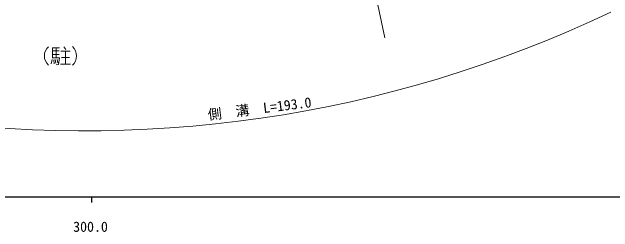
# Model space of a CAD drawing. Units: millimetres, scale not verified. Extents: x 40000 to 680000, y 20000 to 380000.
# Drawn here: x 353742 to 461713, y 198715 to 238192 of the extents above; entities that cross this region are included whole.
import ezdxf
from ezdxf.enums import TextEntityAlignment as Align

# ---------------------------------------------------------------- set-up
doc = ezdxf.new("R2010")
doc.units = ezdxf.units.MM
doc.header["$LTSCALE"] = 1000
for name, color, linetype, lineweight in [('M-BGD', 7, 'Continuous', 13), ('M-STR-HTXT', 7, 'Continuous', 13), ('M-TTL-BAND', 7, 'Continuous', 25)]:
    doc.layers.add(name, color=color, linetype=linetype, lineweight=lineweight)
doc.styles.add('ＭＳ ゴシック', font='')
doc.styles.get('ＭＳ ゴシック').set_extended_font_data('MS Gothic')

msp = doc.modelspace()

# ---------------------------------------------------------------- linework, layer by layer
at = {"layer": 'M-BGD'}
for p, q in [((362301, 231775), (360989, 231775)), ((360989, 231775), (360989, 229980)), ((360989, 231201), (362219, 231201)), ((361645, 231775), (361645, 229980)), ((362506, 231169), (364186, 231169)), ((363047, 231956), (363424, 231464)), ((363334, 231169), (363334, 228857)), ((360989, 230595), (362211, 230595)), ((360989, 229980), (362260, 229980)), ((362260, 229980), (362121, 228759)), ((362629, 230054), (364063, 230054)), ((360957, 229644), (360801, 228882)), ((361244, 229603), (361293, 228923)), ((361506, 229644), (361637, 228997)), ((361858, 229685), (361973, 229103)), ((362121, 228759), (361703, 228685)), ((362481, 228857), (364235, 228857))]:
    msp.add_line(p, q, dxfattribs=at)
msp.add_lwpolyline([(420717, 233557), (417064, 250769), (438302, 255438), (448651, 253411), (459249, 256854), (466282, 255878)], dxfattribs=at)
for centre, radius, start, end in [((361783, 230308), 2228, 131.69789, 228.01917), ((363060, 230300), 2282, 312.86378, 47.4164)]:
    msp.add_arc(centre, radius, start, end, dxfattribs=at)
at = {"layer": 'M-STR-HTXT'}
msp.add_arc((366919, 436487), 219629, 261.04524, 295.46307, dxfattribs=at)
at = {"layer": 'M-TTL-BAND'}
for p, q in [((40000, 205000), (579000, 205000)), ((368000, 205000), (368000, 204000))]:
    msp.add_line(p, q, dxfattribs=at)

# ---------------------------------------------------------------- texts
at = {"layer": 'M-STR-HTXT', "style": 'ＭＳ ゴシック'}
msp.add_text('側\u3000溝\u3000L=193.0', height=1833, rotation=7, dxfattribs=at).set_placement((398404, 219430), align=Align.BOTTOM_CENTER)
at = {"layer": 'M-TTL-BAND', "style": 'ＭＳ ゴシック'}
msp.add_text('300.0', height=1833, dxfattribs=at).set_placement((367844, 198195), align=Align.BOTTOM_CENTER)

doc.saveas('drawing.dxf')
